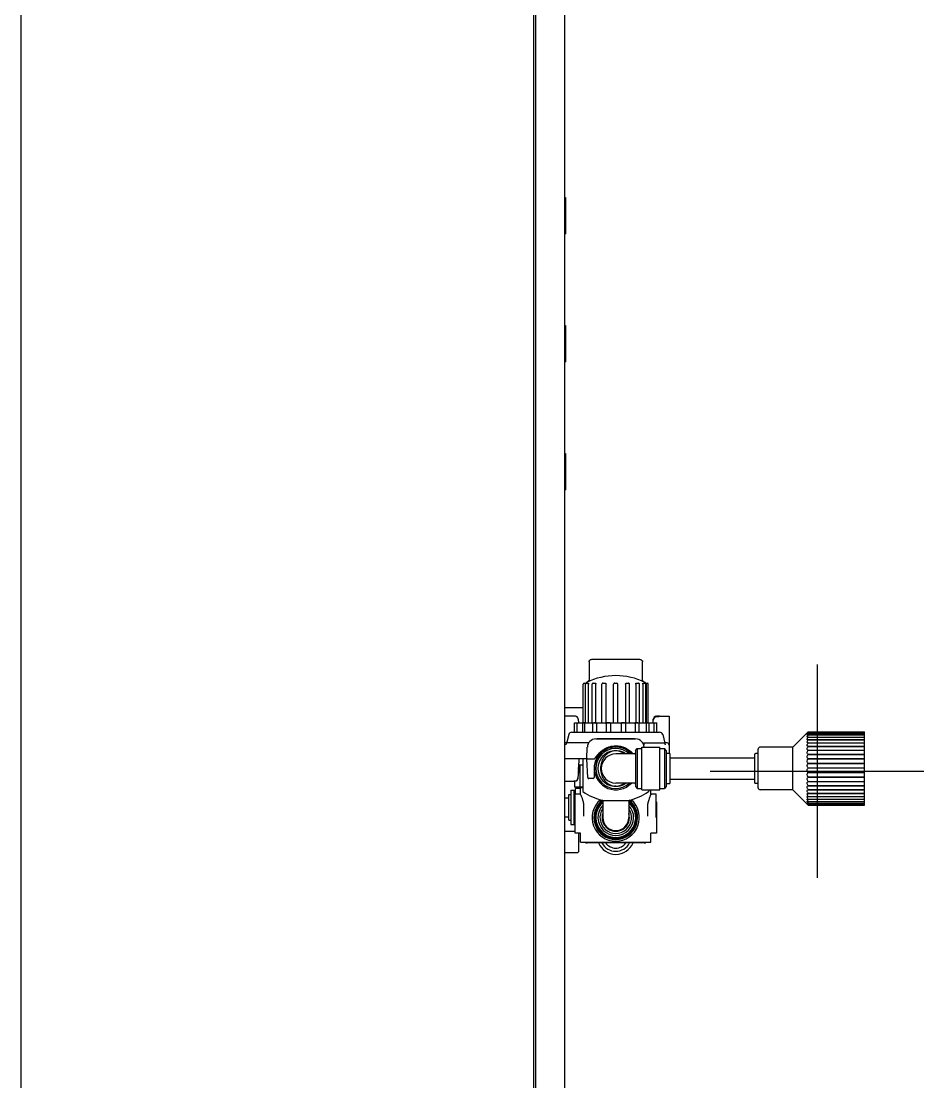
# Model space of a CAD drawing. Header units: millimetres. Extents: x 2355 to 9028, y 2010 to 7655.
# Drawn here: x 4916.7 to 5339.5, y 4721.8 to 5218.7 of the extents above; entities that cross this region are included whole.
import ezdxf

# ---------------------------------------------------------------- set-up
doc = ezdxf.new("R2010")
doc.units = ezdxf.units.MM
doc.header["$LTSCALE"] = 739.2
doc.layers.get('0').update_dxf_attribs({"linetype": 'CONTINUOUS'})
for name, color, linetype in [('_2211', 7, 'CONTINUOUS'), ('_7182', 7, 'CONTINUOUS'), ('_9295', 7, 'CONTINUOUS'), ('ASSI', 7, 'CONTINUOUS'), ('GEOM', 7, 'CONTINUOUS')]:
    doc.layers.add(name, color=color, linetype=linetype)

msp = doc.modelspace()

# ---------------------------------------------------------------- linework, layer by layer
at = {"linetype": 'Continuous'}
msp.add_line((4916.75, 4025.22), (4916.75, 5675.62), dxfattribs=at)
at = {"color": 4}
for p, q in [((5289.53, 4917.41), (5289.53, 4817.41)), ((5239.53, 4867.41), (5339.53, 4867.41))]:
    msp.add_line(p, q, dxfattribs=at)
at = {"color": 7, "linetype": 'Continuous'}
for p, q in [((5261.95, 4875.62), (5260.65, 4875.62)), ((5177.98, 4872.88), (5177.62, 4866.19)), ((5178.35, 4869.55), (5178.35, 4869.62)), ((5177.79, 4869.12), (5178.35, 4869.12)), ((5178.35, 4868.12), (5177.79, 4868.12)), ((5177.83, 4866.32), (5177.79, 4866.32)), ((5178.35, 4867.69), (5178.35, 4867.71)), ((5261.95, 4861.62), (5260.65, 4861.62)), ((5174.25, 4858.42), (5175.75, 4858.42)), ((5174.25, 4858.42), (5174.25, 4842.42)), ((5175.75, 4842.42), (5175.75, 4858.42)), ((5175.75, 4857.92), (5176.25, 4857.92)), ((5176.25, 4858.92), (5176.25, 4856.62)), ((5174.25, 4842.42), (5175.75, 4842.42)), ((5175.75, 4842.92), (5176.2, 4842.92)), ((5177.75, 4838.25), (5177.75, 4829.57))]:
    msp.add_line(p, q, dxfattribs=at)
for centre, radius, start, end in [((5173.74, 4868.43), 4.75, 28.9684, 29.8292), ((5173.75, 4868.43), 4.75, 28.0074, 28.9684), ((5173.75, 4868.43), 4.75, 26.6813, 28.0074), ((5178.22, 4872.87), 0.25, 118.9983, 177), ((5173.75, 4868.44), 4.74, 25.5402, 26.6812), ((5173.76, 4868.44), 4.74, 24.5722, 25.5402), ((5173.76, 4868.44), 4.73, 23.3175, 24.5722), ((5173.76, 4868.44), 4.73, 22.5474, 23.3174), ((5173.77, 4868.44), 4.72, 21.0025, 22.5476), ((5173.78, 4868.45), 4.72, 20.5181, 21.0023), ((5173.79, 4868.45), 4.7, 18.4656, 20.5187), ((5173.81, 4868.46), 4.68, 17.3773, 18.465), ((5173.82, 4868.46), 4.67, 16.3949, 17.3772), ((5173.85, 4868.47), 4.64, 14.3176, 16.3964), ((5176.38, 4869.37), 1.98, 4.6009, 5.2558), ((5173.73, 4868.82), 4.8, 324.5758, 328.6273), ((5174.04, 4868.62), 3.79, 2.8369, 7.5991), ((5174.04, 4868.62), 3.79, 352.4059, 2.5294), ((5173.74, 4868.8), 4.75, 328.4659, 331.0313), ((5174.06, 4868.62), 3.77, 2.5452, 2.8338), ((5173.75, 4868.8), 4.75, 331.0316, 331.9926), ((5173.75, 4868.8), 4.75, 331.9926, 333.3187), ((5173.75, 4868.8), 4.74, 333.3188, 334.4598), ((5173.76, 4868.8), 4.74, 334.4598, 335.4278), ((5173.76, 4868.79), 4.73, 335.4278, 336.6825), ((5173.76, 4868.79), 4.73, 336.6826, 337.4526), ((5173.77, 4868.79), 4.72, 337.4524, 338.9975), ((5173.78, 4868.79), 4.72, 338.9977, 339.4819), ((5173.79, 4868.78), 4.7, 339.4813, 341.5344), ((5173.81, 4868.78), 4.68, 341.535, 342.6227), ((5173.82, 4868.77), 4.67, 342.6228, 343.6051), ((5173.85, 4868.76), 4.64, 343.6036, 345.6824), ((5176.39, 4869.37), 1.97, 3.2166, 4.6016), ((5176.38, 4869.37), 1.98, 354.8627, 355.7144), ((5176.36, 4869.37), 2.01, 352.7256, 354.8598), ((5176.36, 4867.86), 2.01, 5.1401, 7.2744), ((5176.38, 4867.87), 1.98, 4.2856, 5.1372), ((5176.39, 4867.87), 1.97, 355.3984, 356.7833), ((5176.36, 4867.87), 2.01, 352.7259, 354.7415), ((5176.4, 4869.37), 1.96, 2.3765, 3.2159), ((5176.41, 4869.37), 1.95, 1.1544, 2.3767), ((5176.41, 4869.37), 1.95, 359.0741, 1.1541), ((5176.41, 4869.37), 1.95, 358.0037, 359.0738), ((5176.4, 4869.37), 1.96, 356.9771, 358.0037), ((5176.39, 4869.37), 1.97, 355.714, 356.9767), ((5176.39, 4867.87), 1.97, 3.0233, 4.286), ((5176.4, 4867.87), 1.96, 1.9964, 3.0228), ((5176.41, 4867.87), 1.95, 0.9261, 1.9964), ((5176.41, 4867.87), 1.95, 358.8459, 0.9258), ((5176.41, 4867.87), 1.96, 357.6233, 358.8455), ((5176.4, 4867.87), 1.96, 356.7841, 357.6235), ((5176.75, 4858.92), 0.5, 90, 180), ((5177.5, 4829.57), 0.25, 270, 360)]:
    msp.add_arc(centre, radius, start, end, dxfattribs=at)
at = {"layer": '_2211', "color": 7, "linetype": 'Continuous'}
for centre, start, end in [((5184.33, 4907.03), 120.5697, 140.4597), ((5206.16, 4907.03), 39.5403, 59.4303)]:
    msp.add_arc(centre, 3.18, start, end, dxfattribs=at)
at = {"layer": '_7182', "color": 7, "linetype": 'Continuous'}
for p, q in [((5178.48, 4870.38), (5178.48, 4859.84)), ((5175.88, 4862.76), (5175.88, 4859.84)), ((5179.75, 4859.84), (5175.88, 4859.84))]:
    msp.add_line(p, q, dxfattribs=at)
at = {"layer": '_9295', "color": 7, "linetype": 'Continuous'}
for p, q in [((5176.25, 4852.98), (5176.2, 4852.98)), ((5176.2, 4838.25), (5176.2, 4852.98)), ((5214.3, 4852.98), (5214.25, 4852.98)), ((5214.3, 4852.98), (5214.3, 4838.25)), ((5178.75, 4838.25), (5176.2, 4838.25)), ((5214.3, 4838.25), (5211.75, 4838.25)), ((5208.61, 4833.77), (5181.89, 4833.77))]:
    msp.add_line(p, q, dxfattribs=at)
for centre, start, end in [((5181.89, 4835.29), 230.9115, 270), ((5208.61, 4835.29), 270, 309.0885)]:
    msp.add_arc(centre, 1.52, start, end, dxfattribs=at)
at = {"layer": 'ASSI', "color": 7, "linetype": 'Continuous'}
for p, q in [((5180, 4897.02), (5171.25, 4897.02)), ((5175.95, 4890.02), (5214.55, 4890.02)), ((5175.95, 4885.62), (5175.95, 4890.02)), ((5177.21, 4885.62), (5177.21, 4890.02)), ((5179.72, 4889.52), (5179.72, 4885.62)), ((5180.78, 4885.62), (5180.78, 4890.02)), ((5184.38, 4889.52), (5184.38, 4885.62)), ((5186.14, 4889.94), (5186.14, 4890.02)), ((5186.15, 4889.52), (5186.15, 4885.62)), ((5190.7, 4889.52), (5190.7, 4885.62)), ((5192.79, 4889.52), (5192.79, 4885.62)), ((5197.71, 4889.52), (5197.71, 4885.62)), ((5199.8, 4889.52), (5199.8, 4885.62)), ((5204.35, 4889.52), (5204.35, 4885.62)), ((5204.36, 4889.94), (5204.36, 4890.02)), ((5206.12, 4889.52), (5206.12, 4885.62)), ((5209.72, 4885.62), (5209.72, 4890.02)), ((5210.78, 4889.52), (5210.78, 4885.62)), ((5213.29, 4885.62), (5213.29, 4890.02)), ((5214.55, 4885.62), (5214.55, 4890.02)), ((5173.26, 4884.49), (5172.16, 4880.28)), ((5217.24, 4884.49), (5218.27, 4880.53)), ((5203.95, 4875.42), (5195.25, 4875.42)), ((5205.25, 4877.92), (5207.45, 4877.92)), ((5207.45, 4878.57), (5215.85, 4878.57)), ((5207.45, 4858.67), (5207.45, 4878.57)), ((5215.85, 4858.67), (5215.85, 4878.57)), ((5215.85, 4877.92), (5218.05, 4877.92)), ((5220.55, 4873.62), (5260.45, 4873.62)), ((5177.78, 4859.84), (5178, 4859.62)), ((5179.75, 4859.62), (5178, 4859.62)), ((5178.75, 4856.62), (5178.75, 4859.62)), ((5203.95, 4861.82), (5195.25, 4861.82)), ((5220.55, 4863.62), (5260.45, 4863.62)), ((5173.25, 4856.42), (5174.25, 4856.42)), ((5173.25, 4844.42), (5173.25, 4856.42)), ((5178.76, 4856.62), (5176.25, 4856.62)), ((5176.25, 4845.62), (5176.25, 4856.62)), ((5176.75, 4859.42), (5178.75, 4859.42)), ((5178.76, 4856.6), (5178.75, 4856.62)), ((5205.25, 4859.32), (5207.45, 4859.32)), ((5207.45, 4858.67), (5215.85, 4858.67)), ((5211.75, 4856.61), (5211.75, 4858.67)), ((5214.25, 4856.62), (5211.75, 4856.62)), ((5214.25, 4845.62), (5214.25, 4856.62)), ((5215.85, 4859.32), (5218.05, 4859.32)), ((5180.25, 4846.29), (5180.25, 4852.04)), ((5210.25, 4846.29), (5210.25, 4852.04)), ((5173.25, 4844.42), (5174.25, 4844.42)), ((5171.25, 4839.22), (5176.2, 4839.22)), ((5178.75, 4834.12), (5178.75, 4838.25)), ((5211.75, 4834.12), (5211.75, 4838.25)), ((5171.25, 4829.32), (5177.5, 4829.32))]:
    msp.add_line(p, q, dxfattribs=at)
at = {"layer": 'ASSI', "linetype": 'Continuous'}
msp.add_line((5178.08, 4870.38), (5179.75, 4870.38), dxfattribs=at)
at = {"layer": 'ASSI', "color": 7, "linetype": 'Continuous'}
for centre, radius, start, end in [((5187.21, 4889.95), 1.07, 180.1872, 181.5909), ((5173.73, 4868.82), 4.8, 324.1278, 328.6273), ((5195.25, 4845.62), 11.05, 130.5883, 49.4117)]:
    msp.add_arc(centre, radius, start, end, dxfattribs=at)
for points, knots in [([(5179.72, 4889.52), (5179.72, 4889.65), (5179.88, 4889.93), (5180.16, 4890.02), (5180.3, 4890.02)], [0, 0, 0, 0, 0.496582, 1, 1, 1, 1]), ([(5184.38, 4889.52), (5184.38, 4889.59), (5184.45, 4889.85), (5184.73, 4890.02), (5184.92, 4890.02)], [0, 0, 0, 0, 0.26887, 1, 1, 1, 1]), ([(5186.14, 4889.92), (5186.14, 4889.89), (5186.14, 4889.76), (5186.15, 4889.62), (5186.15, 4889.52)], [0, 0, 0, 0, 0.18902, 1, 1, 1, 1]), ([(5190.7, 4889.52), (5190.7, 4889.59), (5190.74, 4889.81), (5190.95, 4890.02), (5191.11, 4890.02)], [0, 0, 0, 0, 0.30425, 1, 1, 1, 1]), ([(5192.56, 4890.02), (5192.63, 4890.02), (5192.75, 4889.81), (5192.79, 4889.64), (5192.79, 4889.52)], [0, 0, 0, 0, 0.341716, 1, 1, 1, 1]), ([(5197.71, 4889.52), (5197.71, 4889.64), (5197.75, 4889.81), (5197.87, 4890.02), (5197.93, 4890.02)], [0, 0, 0, 0, 0.658284, 1, 1, 1, 1]), ([(5199.39, 4890.02), (5199.43, 4890.02), (5199.66, 4889.95), (5199.8, 4889.7), (5199.8, 4889.52)], [0, 0, 0, 0, 0.207365, 1, 1, 1, 1]), ([(5204.35, 4889.52), (5204.35, 4889.56), (5204.35, 4889.7), (5204.36, 4889.84), (5204.36, 4889.94)], [0, 0, 0, 0, 0.310305, 1, 1, 1, 1]), ([(5205.58, 4890.02), (5205.77, 4890.02), (5206.05, 4889.85), (5206.12, 4889.59), (5206.12, 4889.52)], [0, 0, 0, 0, 0.73113, 1, 1, 1, 1]), ([(5210.2, 4890.02), (5210.34, 4890.02), (5210.62, 4889.93), (5210.78, 4889.65), (5210.78, 4889.52)], [0, 0, 0, 0, 0.503418, 1, 1, 1, 1]), ([(5180.25, 4852.04), (5180.14, 4852.63), (5179.75, 4854.19), (5179.17, 4855.68), (5178.76, 4856.6)], [0, 0, 0, 0, 0.375372, 1, 1, 1, 1]), ([(5211.75, 4856.62), (5211.73, 4856.6), (5211.7, 4856.47), (5211.57, 4856.24), (5211.42, 4855.84), (5211.09, 4855.06), (5210.65, 4853.78), (5210.37, 4852.67), (5210.25, 4852.04)], [0, 0, 0, 0, 0.01883, 0.074408, 0.164268, 0.284948, 0.603343, 1, 1, 1, 1])]:
    msp.add_open_spline(points, degree=3, knots=knots, dxfattribs=at)
at = {"layer": 'GEOM', "linetype": 'Continuous'}
for p, q in [((4916.75, 4025.12), (4916.75, 5675.62)), ((5156.75, 5675.62), (5156.75, 4025.12)), ((5157.75, 4020.62), (5157.75, 5672.43)), ((5171.25, 5672.24), (5171.25, 4561.62))]:
    msp.add_line(p, q, dxfattribs=at)
at = {"layer": 'GEOM', "color": 7, "linetype": 'Continuous'}
for p, q in [((5171.25, 5136.12), (5171.75, 5136.12)), ((5171.75, 5136.12), (5171.75, 5119.12)), ((5171.25, 5119.12), (5171.75, 5119.12)), ((5171.25, 5076.12), (5171.75, 5076.12)), ((5171.75, 5076.12), (5171.75, 5059.12)), ((5171.25, 5059.12), (5171.75, 5059.12)), ((5171.25, 5016.12), (5171.75, 5016.12)), ((5171.75, 5016.12), (5171.75, 4999.12)), ((5171.25, 4999.12), (5171.75, 4999.12)), ((5206.55, 4919.62), (5183.95, 4919.62)), ((5182.72, 4918.74), (5182.72, 4909.39)), ((5182.73, 4918.62), (5182.72, 4918.74)), ((5207.78, 4918.74), (5207.77, 4918.62)), ((5207.78, 4909.39), (5207.78, 4918.74)), ((5180, 4890.02), (5180, 4908.12)), ((5180.5, 4908.62), (5181.22, 4908.62)), ((5181.03, 4890.02), (5181.03, 4908)), ((5181.08, 4890.02), (5181.08, 4908.12)), ((5181.58, 4908.62), (5182.46, 4908.62)), ((5182.5, 4908), (5182.5, 4908.12)), ((5182.5, 4890.02), (5182.5, 4908)), ((5184.17, 4890.02), (5184.17, 4908.12)), ((5184.67, 4908.62), (5185.65, 4908.62)), ((5185.9, 4908), (5185.91, 4908.12)), ((5185.9, 4890.02), (5185.9, 4908)), ((5188.8, 4890.02), (5188.8, 4908.12)), ((5189.3, 4908.62), (5190.3, 4908.62)), ((5190.36, 4908.61), (5190.3, 4908.62)), ((5190.73, 4908), (5190.74, 4908.12)), ((5190.73, 4890.02), (5190.73, 4908)), ((5194.25, 4890.02), (5194.25, 4908.12)), ((5194.75, 4908.62), (5195.75, 4908.62)), ((5196.25, 4890.02), (5196.25, 4908.12)), ((5199.76, 4908.12), (5199.77, 4908)), ((5199.77, 4908), (5199.77, 4890.02)), ((5200.14, 4908.61), (5200.2, 4908.62)), ((5200.2, 4908.62), (5201.2, 4908.62)), ((5201.7, 4890.02), (5201.7, 4908.12)), ((5204.59, 4908.12), (5204.59, 4908)), ((5204.59, 4908), (5204.59, 4890.02)), ((5204.85, 4908.62), (5205.83, 4908.62)), ((5206.33, 4890.02), (5206.33, 4908.12)), ((5207.99, 4908.12), (5208, 4908)), ((5208, 4908), (5208, 4890.02)), ((5208.04, 4908.62), (5208.91, 4908.62)), ((5209.28, 4908.62), (5210, 4908.62)), ((5209.41, 4890.02), (5209.41, 4908.12)), ((5209.46, 4908.12), (5209.46, 4908.04)), ((5209.46, 4908.04), (5209.46, 4908)), ((5209.46, 4908), (5209.46, 4890.02)), ((5210.5, 4890.02), (5210.5, 4908.12)), ((5175.14, 4893.12), (5171.25, 4893.12)), ((5175.77, 4893.11), (5175.17, 4893.12)), ((5176.17, 4893.11), (5175.77, 4893.11)), ((5177.67, 4891.69), (5177.64, 4891.93)), ((5177.67, 4891.69), (5177.76, 4890.02)), ((5180.78, 4890.02), (5180.3, 4890.02)), ((5186.14, 4890.02), (5184.92, 4890.02)), ((5192.56, 4890.02), (5191.11, 4890.02)), ((5199.39, 4890.02), (5197.93, 4890.02)), ((5205.58, 4890.02), (5204.36, 4890.02)), ((5210.2, 4890.02), (5209.72, 4890.02)), ((5212.74, 4890.02), (5212.83, 4891.66)), ((5214.32, 4892.78), (5214.11, 4892.76)), ((5214.73, 4892.78), (5214.32, 4892.78)), ((5214.33, 4893.08), (5214.73, 4893.08)), ((5214.93, 4892.79), (5214.73, 4892.78)), ((5215.57, 4893.12), (5220.25, 4893.12)), ((5220.25, 4893.12), (5220.25, 4875.62)), ((5174.71, 4885.62), (5215.79, 4885.62)), ((5278.2, 4878.62), (5284.96, 4885.37)), ((5285.45, 4885.85), (5311.75, 4885.85)), ((5285.45, 4885.85), (5311.75, 4885.85)), ((5285.45, 4885.85), (5285.45, 4885.85)), ((5285.45, 4885.62), (5311.75, 4885.62)), ((5285.45, 4885.6), (5285.45, 4885.62)), ((5285.45, 4885.6), (5311.75, 4885.6)), ((5285.45, 4885.13), (5311.75, 4885.13)), ((5285.45, 4885.09), (5285.45, 4885.13)), ((5285.45, 4885.09), (5311.75, 4885.09)), ((5311.75, 4851.38), (5311.75, 4885.85)), ((5172.25, 4880.62), (5171.25, 4880.62)), ((5182.33, 4880.62), (5172.27, 4880.62)), ((5185.93, 4882.45), (5204.57, 4882.45)), ((5186.5, 4882.65), (5204, 4882.65)), ((5186.5, 4882.45), (5186.5, 4882.65)), ((5204, 4882.45), (5204, 4882.65)), ((5208.48, 4880.62), (5218.23, 4880.62)), ((5218.25, 4880.6), (5218.25, 4880.62)), ((5218.27, 4880.53), (5218.27, 4880.54)), ((5218.6, 4880.62), (5218.47, 4880.64)), ((5219.25, 4880.62), (5218.6, 4880.62)), ((5285.45, 4880.68), (5285.28, 4880.66)), ((5285.45, 4884.37), (5311.75, 4884.37)), ((5285.45, 4884.32), (5285.45, 4884.37)), ((5285.45, 4884.32), (5311.75, 4884.32)), ((5285.45, 4883.36), (5311.75, 4883.36)), ((5285.45, 4883.3), (5285.45, 4883.36)), ((5285.45, 4883.3), (5311.75, 4883.3)), ((5285.45, 4882.13), (5311.75, 4882.13)), ((5285.45, 4882.05), (5285.45, 4882.13)), ((5285.45, 4882.05), (5311.75, 4882.05)), ((5285.45, 4880.68), (5311.75, 4880.68)), ((5285.45, 4880.59), (5285.45, 4880.68)), ((5285.45, 4880.59), (5311.75, 4880.59)), ((5181.74, 4873.12), (5181.93, 4878.59)), ((5204.45, 4877.12), (5205.25, 4877.92)), ((5204.45, 4877.12), (5204.45, 4860.12)), ((5205.25, 4877.92), (5205.25, 4859.32)), ((5208.57, 4878.59), (5208.57, 4878.57)), ((5218.85, 4877.12), (5218.05, 4877.92)), ((5218.05, 4877.92), (5218.05, 4859.32)), ((5218.85, 4877.12), (5218.85, 4860.12)), ((5220.55, 4875.62), (5218.85, 4875.62)), ((5220.55, 4875.62), (5220.55, 4861.62)), ((5260.45, 4861.82), (5260.45, 4875.42)), ((5261.95, 4859.62), (5261.95, 4877.62)), ((5278.2, 4878.62), (5262.95, 4878.62)), ((5278.2, 4858.62), (5278.2, 4878.62)), ((5285.45, 4879.03), (5285.4, 4879.03)), ((5285.45, 4879.03), (5311.75, 4879.03)), ((5285.45, 4878.94), (5285.45, 4879.03)), ((5285.45, 4878.94), (5311.75, 4878.94)), ((5285.45, 4877.23), (5311.75, 4877.23)), ((5285.45, 4877.13), (5285.45, 4877.23)), ((5285.45, 4877.13), (5311.75, 4877.13)), ((5285.45, 4875.29), (5311.75, 4875.29)), ((5285.45, 4875.18), (5285.45, 4875.29)), ((5285.45, 4875.18), (5311.75, 4875.18)), ((5181.74, 4873.12), (5171.33, 4873.12)), ((5179.75, 4873.12), (5179.75, 4858.07)), ((5182.2, 4864.34), (5181.74, 4873.12)), ((5182, 4873.12), (5185.26, 4873.12)), ((5185.15, 4870.12), (5185.15, 4867.12)), ((5185.36, 4870.12), (5185.18, 4870.12)), ((5285.45, 4873.24), (5311.75, 4873.24)), ((5285.45, 4873.13), (5285.45, 4873.24)), ((5285.45, 4873.13), (5311.75, 4873.13)), ((5285.45, 4871.12), (5311.75, 4871.12)), ((5285.45, 4871.01), (5285.45, 4871.12)), ((5285.45, 4871.01), (5311.75, 4871.01)), ((5177.62, 4866.19), (5177.5, 4863.72)), ((5185.15, 4868.87), (5185.1, 4868.87)), ((5185.1, 4868.87), (5185.1, 4864.37)), ((5185.28, 4869.37), (5185.15, 4869.37)), ((5185.15, 4867.87), (5185.28, 4867.87)), ((5185.36, 4867.12), (5185.15, 4867.12)), ((5285.45, 4868.96), (5311.75, 4868.96)), ((5285.45, 4868.85), (5285.45, 4868.96)), ((5285.45, 4868.85), (5311.75, 4868.85)), ((5285.45, 4866.8), (5311.75, 4866.8)), ((5285.45, 4866.68), (5285.45, 4866.8)), ((5285.45, 4866.68), (5311.75, 4866.68)), ((5285.45, 4864.66), (5311.75, 4864.66)), ((5285.45, 4864.55), (5285.45, 4864.66)), ((5171.25, 4862.62), (5174.79, 4862.62)), ((5174.96, 4862.65), (5174.96, 4862.64)), ((5174.98, 4862.65), (5175.01, 4862.66)), ((5175, 4862.66), (5175.03, 4862.67)), ((5175.77, 4862.76), (5176.49, 4862.76)), ((5176.02, 4862.76), (5176.23, 4862.78)), ((5184.6, 4863.87), (5182.7, 4863.87)), ((5195.25, 4860.32), (5194.59, 4860.35)), ((5204.45, 4860.12), (5205.25, 4859.32)), ((5218.85, 4860.12), (5218.05, 4859.32)), ((5218.85, 4861.62), (5220.55, 4861.62)), ((5285.45, 4864.55), (5311.75, 4864.55)), ((5285.45, 4862.59), (5311.75, 4862.59)), ((5285.45, 4862.48), (5285.45, 4862.59)), ((5285.45, 4862.48), (5311.75, 4862.48)), ((5285.45, 4860.61), (5311.75, 4860.61)), ((5285.45, 4860.51), (5285.45, 4860.61)), ((5285.45, 4860.51), (5311.75, 4860.51)), ((5171.25, 4854.92), (5173.25, 4854.92)), ((5210.75, 4858.67), (5210.75, 4858.07)), ((5278.2, 4858.62), (5262.95, 4858.62)), ((5278.2, 4858.62), (5284.92, 4851.9)), ((5285.31, 4856.99), (5285.45, 4856.98)), ((5285.44, 4858.66), (5285.45, 4858.66)), ((5285.45, 4858.76), (5311.75, 4858.76)), ((5285.45, 4858.66), (5285.45, 4858.76)), ((5285.45, 4858.66), (5311.75, 4858.66)), ((5285.45, 4857.06), (5311.75, 4857.06)), ((5285.45, 4856.98), (5285.45, 4857.06)), ((5285.45, 4856.98), (5311.75, 4856.98)), ((5285.45, 4855.55), (5311.75, 4855.55)), ((5285.45, 4855.47), (5285.45, 4855.55)), ((5285.45, 4855.47), (5311.75, 4855.47)), ((5186.25, 4849.95), (5186.25, 4850.24)), ((5186.75, 4851.1), (5187.04, 4851.27)), ((5189.15, 4853.66), (5201.35, 4853.66)), ((5189.15, 4853.66), (5189.15, 4845.62)), ((5201.35, 4853.66), (5201.35, 4845.62)), ((5203.46, 4851.27), (5203.75, 4851.1)), ((5204.25, 4850.24), (5204.25, 4849.95)), ((5285.45, 4851.38), (5285.43, 4851.4)), ((5285.45, 4854.24), (5311.75, 4854.24)), ((5285.45, 4854.18), (5285.45, 4854.24)), ((5285.45, 4854.18), (5311.75, 4854.18)), ((5285.45, 4853.16), (5311.75, 4853.16)), ((5285.45, 4853.11), (5285.45, 4853.16)), ((5285.45, 4853.11), (5311.75, 4853.11)), ((5285.45, 4852.32), (5311.75, 4852.32)), ((5285.45, 4852.28), (5285.45, 4852.32)), ((5285.45, 4852.28), (5311.75, 4852.28)), ((5285.45, 4851.74), (5311.75, 4851.74)), ((5285.45, 4851.72), (5285.45, 4851.74)), ((5285.45, 4851.72), (5311.75, 4851.72)), ((5285.45, 4851.43), (5311.75, 4851.43)), ((5285.45, 4851.42), (5285.45, 4851.43)), ((5285.45, 4851.42), (5311.75, 4851.42)), ((5285.45, 4851.38), (5311.75, 4851.38)), ((5171.25, 4845.92), (5173.25, 4845.92)), ((5185.36, 4847.12), (5185.15, 4847.12)), ((5185.15, 4847.12), (5185.15, 4844.12)), ((5185.28, 4846.37), (5185.15, 4846.37)), ((5185.28, 4844.87), (5185.15, 4844.87)), ((5205.35, 4847.12), (5205.14, 4847.12)), ((5205.35, 4846.37), (5205.22, 4846.37)), ((5205.35, 4844.87), (5205.22, 4844.87)), ((5205.35, 4844.12), (5205.35, 4847.12)), ((5185.36, 4844.12), (5185.15, 4844.12)), ((5186.25, 4841), (5186.25, 4841.28)), ((5187.04, 4839.97), (5186.75, 4840.13)), ((5203.75, 4840.13), (5203.46, 4839.97)), ((5204.25, 4841.28), (5204.25, 4841)), ((5205.35, 4844.12), (5205.14, 4844.12)), ((5171.25, 4839.22), (5176.2, 4839.22)), ((5194.75, 4835.51), (5194.44, 4835.69)), ((5196.06, 4835.69), (5195.75, 4835.51)), ((5178.75, 4834.12), (5211.75, 4834.12)), ((5194.25, 4834.12), (5194.25, 4833.92)), ((5196.25, 4833.92), (5194.25, 4833.92)), ((5196.25, 4834.12), (5196.25, 4833.92)), ((5171.25, 4829.32), (5177.5, 4829.32))]:
    msp.add_line(p, q, dxfattribs=at)
for points in [[(5181.03, 4908), (5181.04, 4908.04), (5181.04, 4908.08), (5181.04, 4908.12)], [(5177.64, 4891.93), (5177.49, 4892.33), (5177.21, 4892.69), (5176.84, 4892.95), (5176.41, 4893.09), (5176.17, 4893.11)], [(5214.11, 4892.76), (5213.69, 4892.63), (5213.32, 4892.38), (5213.03, 4892.02), (5212.85, 4891.57), (5212.81, 4891.25)], [(5214.33, 4893.08), (5214.09, 4893.06), (5213.66, 4892.93), (5213.29, 4892.66), (5213.01, 4892.3), (5212.86, 4891.88), (5212.83, 4891.66)], [(5215.56, 4893.12), (5215.48, 4893.11), (5215.25, 4893.1), (5214.99, 4893.09), (5214.73, 4893.08)], [(5215.31, 4892.89), (5215.22, 4892.86), (5215.09, 4892.82), (5214.93, 4892.79)], [(5215.36, 4892.92), (5215.36, 4892.91), (5215.31, 4892.89)], [(5218.47, 4880.64), (5218.33, 4880.7), (5218.24, 4880.78), (5218.19, 4880.85)], [(5174.96, 4862.65), (5174.96, 4862.65), (5174.98, 4862.65)], [(5174.96, 4862.65), (5174.96, 4862.65), (5174.97, 4862.65), (5174.98, 4862.65)], [(5175.02, 4862.66), (5175.07, 4862.67), (5175.1, 4862.68), (5175.15, 4862.69), (5175.2, 4862.7), (5175.25, 4862.72), (5175.32, 4862.73), (5175.39, 4862.74), (5175.46, 4862.74)], [(5175.05, 4862.67), (5175.08, 4862.68), (5175.13, 4862.69), (5175.17, 4862.7), (5175.22, 4862.71), (5175.28, 4862.72), (5175.35, 4862.73), (5175.42, 4862.74), (5175.49, 4862.75), (5175.57, 4862.75), (5175.66, 4862.76), (5175.74, 4862.76)], [(5175.46, 4862.74), (5175.54, 4862.75), (5175.63, 4862.76), (5175.72, 4862.76), (5175.77, 4862.76)], [(5176.23, 4862.78), (5176.66, 4862.91), (5177.03, 4863.16), (5177.32, 4863.52), (5177.48, 4863.96), (5177.52, 4864.23)], [(5176.49, 4862.76), (5176.6, 4862.77), (5176.91, 4862.85), (5177.18, 4863.04), (5177.38, 4863.31), (5177.48, 4863.62), (5177.5, 4863.72)]]:
    msp.add_lwpolyline(points, dxfattribs=at)
for centre, radius, start, end in [((5195.25, 4881.36), 30.76, 63.561, 116.439), ((5180.5, 4908.12), 0.5, 90, 180), ((5182.2, 4907.98), 1.17, 161.6892, 173.4867), ((5181.58, 4908.12), 0.5, 89.9999, 180), ((5182, 4908), 1, 116.439, 142.2284), ((5184.67, 4908.12), 0.5, 89.9999, 180), ((5189.3, 4908.12), 0.5, 89.9999, 180), ((5194.75, 4908.12), 0.5, 89.9996, 180), ((5195.75, 4908.12), 0.5, 0, 89.9999), ((5201.2, 4908.12), 0.5, 0, 90.0001), ((5205.83, 4908.12), 0.5, 0, 90.0001), ((5208.91, 4908.12), 0.5, 0, 90.0001), ((5208.5, 4908), 1, 37.7716, 63.561), ((5208.3, 4907.98), 1.17, 6.5123, 18.2729), ((5210, 4908.12), 0.5, 0, 90), ((5176.17, 4891.61), 1.5, 12.4681, 90.0234), ((5215.71, 4892.62), 0.5, 90, 147.1066), ((5174.71, 4884.12), 1.5, 90, 165.4258), ((5215.79, 4884.12), 1.5, 14.5742, 90), ((5185.93, 4878.45), 4, 90, 178), ((5204.57, 4878.45), 4, 2, 90), ((5202.88, 4876.53), 15.91, 14.6044, 14.8219), ((5219.25, 4879.62), 1, 360, 90), ((5284.59, 4885.09), 1.93, 295.7126, 296.4484), ((5284.99, 4883.43), 1.38, 288.7606, 289.5269), ((5195.25, 4868.87), 10.15, 40.3505, 180), ((5195.25, 4868.62), 10, 43.0145, 316.9855), ((5195.25, 4868.62), 9.35, 46.7358, 313.2642), ((5195.25, 4868.62), 8.35, 54.7077, 305.2924), ((5195.25, 4868.62), 6.8, 90, 270), ((5203.95, 4875.92), 0.5, 270, 360), ((5260.65, 4875.42), 0.2, 90, 180), ((5262.95, 4877.62), 1, 90, 180), ((5182.7, 4864.37), 0.5, 183, 270), ((5184.6, 4864.37), 0.5, 270, 360), ((5195.25, 4866.41), 6.1, 270.0139, 278.3135), ((5203.95, 4861.32), 0.5, 0, 90), ((5260.65, 4861.82), 0.2, 180, 270), ((5262.95, 4859.62), 1, 180, 270), ((5180.05, 4858.07), 0.3, 180, 234.8473), ((5195.25, 4879.66), 26.7, 234.8473, 256.7934), ((5195.25, 4879.66), 26.7, 283.2066, 305.1527), ((5210.45, 4858.07), 0.3, 305.1527, 360), ((5285.06, 4854.25), 1.28, 72.4785, 73.2089), ((5195.25, 4845.62), 10.25, 127.7372, 52.3378), ((5195.25, 4845.62), 10, 127.7732, 52.2268), ((5195.25, 4845.62), 9.7, 129.127, 50.971), ((5195.25, 4845.62), 9.35, 130.8222, 49.1778), ((5187.25, 4850.24), 1, 120, 180), ((5195.25, 4845.62), 8.35, 137.1111, 42.8875), ((5195.25, 4845.62), 7.4, 145.6036, 34.3964), ((5203.25, 4850.24), 1, 0, 60), ((5287.45, 4854.36), 3.53, 225.0097, 225.3367), ((5284.72, 4852.59), 1.75, 65.2861, 66.07), ((5195.25, 4845.62), 6.4, 162.576, 16.7193), ((5195.25, 4845.62), 6.1, 180, 360), ((5187.25, 4841), 1, 180, 240), ((5203.25, 4841), 1, 300, 360), ((5195.25, 4836.38), 1, 240, 300), ((5195.25, 4837.12), 8.75, 202.5859, 337.4141), ((5195.25, 4837.12), 7.28, 207.4311, 332.5689), ((5195.25, 4837.12), 5.8, 215.3469, 324.6531)]:
    msp.add_arc(centre, radius, start, end, dxfattribs=at)
for points in [[(5183.28, 4919.46), (5183.07, 4919.37), (5182.88, 4919.21), (5182.76, 4919.01)], [(5183.95, 4919.62), (5183.72, 4919.62), (5183.49, 4919.56), (5183.28, 4919.46)], [(5207.22, 4919.46), (5207.01, 4919.56), (5206.78, 4919.62), (5206.55, 4919.62)], [(5207.73, 4919.01), (5207.62, 4919.21), (5207.43, 4919.37), (5207.22, 4919.46)], [(5182.72, 4918.74), (5182.72, 4918.83), (5182.74, 4918.92), (5182.76, 4919.01)], [(5207.73, 4919.01), (5207.76, 4918.92), (5207.78, 4918.83), (5207.78, 4918.74)], [(5181.17, 4908.53), (5181.14, 4908.47), (5181.11, 4908.41), (5181.09, 4908.35)], [(5185.65, 4908.62), (5185.71, 4908.62), (5185.79, 4908.59), (5185.83, 4908.53)], [(5190.37, 4908.61), (5190.44, 4908.6), (5190.51, 4908.57), (5190.56, 4908.53)], [(5190.56, 4908.53), (5190.68, 4908.44), (5190.74, 4908.27), (5190.74, 4908.12)], [(5199.76, 4908.12), (5199.76, 4908.27), (5199.82, 4908.44), (5199.93, 4908.53)], [(5199.93, 4908.53), (5199.99, 4908.57), (5200.06, 4908.6), (5200.13, 4908.61)], [(5204.67, 4908.53), (5204.71, 4908.59), (5204.79, 4908.62), (5204.85, 4908.62)], [(5209.41, 4908.35), (5209.39, 4908.41), (5209.36, 4908.47), (5209.33, 4908.53)], [(5208.34, 4880.31), (5208.33, 4880.42), (5208.36, 4880.62), (5208.48, 4880.62)], [(5208.34, 4880.31), (5208.35, 4880.04), (5208.36, 4879.77), (5208.43, 4879.51)], [(5218.25, 4880.62), (5218.23, 4880.68), (5218.22, 4880.74), (5218.2, 4880.81)], [(5285.43, 4882.12), (5285.35, 4882.09), (5285.26, 4882.07), (5285.17, 4882.07)], [(5285.2, 4855.52), (5285.28, 4855.52), (5285.36, 4855.5), (5285.43, 4855.48)]]:
    msp.add_open_spline(points, degree=3, dxfattribs=at)
for points, knots in [([(5181.22, 4908.62), (5181.22, 4908.62), (5181.18, 4908.57), (5181.18, 4908.55), (5181.17, 4908.53)], [0, 0, 0, 0, 0.252157, 1, 1, 1, 1]), ([(5182.46, 4908.62), (5182.48, 4908.62), (5182.52, 4908.6), (5182.53, 4908.55), (5182.53, 4908.53)], [0, 0, 0, 0, 0.457028, 1, 1, 1, 1]), ([(5182.53, 4908.53), (5182.54, 4908.51), (5182.54, 4908.37), (5182.52, 4908.23), (5182.5, 4908.12)], [0, 0, 0, 0, 0.18271, 1, 1, 1, 1]), ([(5185.83, 4908.53), (5185.85, 4908.51), (5185.92, 4908.38), (5185.92, 4908.23), (5185.91, 4908.12)], [0, 0, 0, 0, 0.203281, 1, 1, 1, 1]), ([(5204.59, 4908.12), (5204.59, 4908.16), (5204.58, 4908.3), (5204.61, 4908.45), (5204.67, 4908.53)], [0, 0, 0, 0, 0.294833, 1, 1, 1, 1]), ([(5207.99, 4908.12), (5207.99, 4908.16), (5207.98, 4908.3), (5207.95, 4908.44), (5207.97, 4908.53)], [0, 0, 0, 0, 0.303355, 1, 1, 1, 1]), ([(5207.97, 4908.53), (5207.97, 4908.55), (5207.98, 4908.6), (5208.02, 4908.62), (5208.04, 4908.62)], [0, 0, 0, 0, 0.542961, 1, 1, 1, 1]), ([(5209.33, 4908.53), (5209.32, 4908.55), (5209.32, 4908.57), (5209.27, 4908.62), (5209.28, 4908.62)], [0, 0, 0, 0, 0.748135, 1, 1, 1, 1]), ([(5284.96, 4884.84), (5284.88, 4884.84), (5285.06, 4885.16), (5285.21, 4885.32), (5285.37, 4885.51), (5285.45, 4885.6)], [0, 0, 0, 0, 0.266233, 0.601541, 1, 1, 1, 1]), ([(5284.93, 4885.23), (5284.91, 4885.23), (5284.98, 4885.35), (5285.06, 4885.42), (5285.25, 4885.64), (5285.38, 4885.77), (5285.45, 4885.85)], [0, 0, 0, 0, 0.064273, 0.283499, 0.61064, 1, 1, 1, 1]), ([(5285.01, 4884.18), (5284.99, 4884.18), (5284.94, 4884.19), (5284.91, 4884.27), (5284.94, 4884.36), (5285.02, 4884.54), (5285.19, 4884.79), (5285.36, 4884.99), (5285.45, 4885.09)], [0, 0, 0, 0, 0.058018, 0.112334, 0.195074, 0.313198, 0.628163, 1, 1, 1, 1]), ([(5285.45, 4885.62), (5285.34, 4885.53), (5285.19, 4885.4), (5285.02, 4885.28), (5284.95, 4885.23), (5284.93, 4885.23)], [0, 0, 0, 0, 0.662772, 0.887543, 1, 1, 1, 1]), ([(5285.45, 4885.85), (5285.4, 4885.8), (5285.23, 4885.64), (5285.06, 4885.48), (5284.95, 4885.37)], [0, 0, 0, 0, 0.318022, 1, 1, 1, 1]), ([(5285.45, 4885.13), (5285.35, 4885.05), (5285.2, 4884.95), (5285.03, 4884.84), (5284.96, 4884.84)], [0, 0, 0, 0, 0.624841, 1, 1, 1, 1]), ([(5172.01, 4879.7), (5172.03, 4879.78), (5172.11, 4880.08), (5172.18, 4880.37), (5172.25, 4880.58)], [0, 0, 0, 0, 0.277169, 1, 1, 1, 1]), ([(5172.25, 4880.58), (5172.25, 4880.59), (5172.26, 4880.6), (5172.26, 4880.62), (5172.27, 4880.62)], [0, 0, 0, 0, 0.718426, 1, 1, 1, 1]), ([(5218.4, 4880.04), (5218.37, 4880.16), (5218.33, 4880.35), (5218.25, 4880.5), (5218.26, 4880.62), (5218.23, 4880.62)], [0, 0, 0, 0, 0.617064, 0.881404, 1, 1, 1, 1]), ([(5218.59, 4879.71), (5218.52, 4879.77), (5218.43, 4879.87), (5218.43, 4880), (5218.43, 4880.04)], [0, 0, 0, 0, 0.685051, 1, 1, 1, 1]), ([(5285.17, 4882.07), (5285.09, 4882.07), (5284.89, 4882.15), (5284.94, 4882.54), (5285.14, 4882.9), (5285.34, 4883.17), (5285.45, 4883.3)], [0, 0, 0, 0, 0.153813, 0.348721, 0.651422, 1, 1, 1, 1]), ([(5285.28, 4880.66), (5285.18, 4880.66), (5284.93, 4880.72), (5284.9, 4881.18), (5285.11, 4881.6), (5285.33, 4881.9), (5285.45, 4882.05)], [0, 0, 0, 0, 0.170993, 0.368196, 0.664628, 1, 1, 1, 1]), ([(5285.08, 4883.25), (5285.05, 4883.25), (5284.98, 4883.26), (5284.92, 4883.34), (5284.92, 4883.46), (5284.99, 4883.67), (5285.17, 4883.97), (5285.35, 4884.2), (5285.45, 4884.32)], [0, 0, 0, 0, 0.073018, 0.137014, 0.219272, 0.333988, 0.641125, 1, 1, 1, 1]), ([(5285.4, 4879.03), (5285.28, 4879.03), (5284.99, 4879.1), (5284.86, 4879.59), (5285.08, 4880.1), (5285.31, 4880.43), (5285.45, 4880.59)], [0, 0, 0, 0, 0.183573, 0.38569, 0.677139, 1, 1, 1, 1]), ([(5285.45, 4884.37), (5285.37, 4884.32), (5285.23, 4884.24), (5285.07, 4884.18), (5285.01, 4884.18)], [0, 0, 0, 0, 0.588628, 1, 1, 1, 1]), ([(5285.43, 4883.35), (5285.4, 4883.34), (5285.29, 4883.29), (5285.17, 4883.25), (5285.08, 4883.25)], [0, 0, 0, 0, 0.290699, 1, 1, 1, 1]), ([(5195.26, 4879.11), (5194.24, 4879.11), (5192.69, 4878.88), (5190.76, 4878.17), (5189.42, 4877.44), (5188.19, 4876.54), (5187.27, 4875.68), (5186.6, 4874.92), (5186.22, 4874.42), (5185.92, 4874.02), (5185.71, 4873.71), (5185.53, 4873.44), (5185.4, 4873.25), (5185.32, 4873.12), (5185.26, 4873.12)], [0, 0, 0, 0, 0.253086, 0.379173, 0.504515, 0.629127, 0.753157, 0.815057, 0.8769, 0.907804, 0.938671, 0.969358, 0.985241, 1, 1, 1, 1]), ([(5195.25, 4876.92), (5194.83, 4876.92), (5193.96, 4876.83), (5192.63, 4876.39), (5191.34, 4875.62), (5190.19, 4874.53), (5189.26, 4873.19), (5188.71, 4871.93), (5188.41, 4870.9), (5188.26, 4870.13), (5188.18, 4869.49), (5188.15, 4868.99), (5188.15, 4868.62), (5188.15, 4868.25), (5188.18, 4867.75), (5188.26, 4867.11), (5188.41, 4866.33), (5188.71, 4865.3), (5189.26, 4864.05), (5190.19, 4862.71), (5191.34, 4861.62), (5192.63, 4860.84), (5193.73, 4860.48), (5194.38, 4860.38), (5194.59, 4860.35)], [0, 0, 0, 0, 0.06457, 0.12914, 0.19371, 0.25828, 0.32285, 0.38742, 0.419705, 0.45199, 0.484275, 0.500417, 0.51656, 0.532702, 0.548845, 0.58113, 0.613415, 0.6457, 0.71027, 0.774839, 0.839409, 0.903979, 0.968549, 1, 1, 1, 1]), ([(5199.31, 4875.42), (5199.25, 4875.47), (5198.79, 4875.84), (5197.87, 4876.39), (5196.54, 4876.83), (5195.67, 4876.92), (5195.25, 4876.92)], [0, 0, 0, 0, 0.04689, 0.364594, 0.682297, 1, 1, 1, 1]), ([(5203.45, 4875.42), (5202.42, 4876.53), (5199.9, 4878.42), (5196.8, 4879.1), (5195.26, 4879.11)], [0, 0, 0, 0, 0.496354, 1, 1, 1, 1]), ([(5285.45, 4877.23), (5285.32, 4877.24), (5285.02, 4877.35), (5284.86, 4877.87), (5285.07, 4878.43), (5285.31, 4878.78), (5285.45, 4878.94)], [0, 0, 0, 0, 0.188312, 0.403087, 0.692548, 1, 1, 1, 1]), ([(5285.45, 4875.29), (5285.31, 4875.32), (5285.01, 4875.49), (5284.86, 4876.04), (5285.06, 4876.62), (5285.3, 4876.97), (5285.45, 4877.13)], [0, 0, 0, 0, 0.193649, 0.422773, 0.709687, 1, 1, 1, 1]), ([(5285.45, 4873.24), (5285.31, 4873.3), (5285.01, 4873.51), (5284.86, 4874.08), (5285.05, 4874.69), (5285.3, 4875.03), (5285.45, 4875.18)], [0, 0, 0, 0, 0.20226, 0.443573, 0.726263, 1, 1, 1, 1]), ([(5182, 4873.12), (5181.94, 4873.12), (5181.88, 4873.16), (5181.74, 4873.09), (5181.74, 4873.12)], [0, 0, 0, 0, 0.744354, 1, 1, 1, 1]), ([(5285.45, 4871.12), (5285.3, 4871.2), (5285.02, 4871.45), (5284.81, 4872.24), (5285.15, 4872.85), (5285.45, 4873.13)], [0, 0, 0, 0, 0.215446, 0.469963, 1, 1, 1, 1]), ([(5285.45, 4868.96), (5285.3, 4869.06), (5285.03, 4869.35), (5284.81, 4870.13), (5285.14, 4870.76), (5285.45, 4871.01)], [0, 0, 0, 0, 0.228366, 0.492429, 1, 1, 1, 1]), ([(5285.45, 4866.8), (5285.14, 4867.04), (5284.81, 4867.66), (5285.03, 4868.45), (5285.3, 4868.74), (5285.45, 4868.85)], [0, 0, 0, 0, 0.501689, 0.768032, 1, 1, 1, 1]), ([(5285.45, 4864.66), (5285.15, 4864.93), (5284.81, 4865.55), (5285.02, 4866.33), (5285.3, 4866.6), (5285.45, 4866.68)], [0, 0, 0, 0, 0.524252, 0.78134, 1, 1, 1, 1]), ([(5196.13, 4860.38), (5196.27, 4860.4), (5196.84, 4860.5), (5197.87, 4860.84), (5198.79, 4861.4), (5199.26, 4861.76), (5199.32, 4861.81)], [0, 0, 0, 0, 0.127419, 0.533368, 0.939318, 1, 1, 1, 1]), ([(5285.45, 4858.76), (5285.31, 4858.92), (5285.06, 4859.27), (5284.86, 4859.83), (5285.02, 4860.37), (5285.32, 4860.49), (5285.45, 4860.51)], [0, 0, 0, 0, 0.302956, 0.591982, 0.81072, 1, 1, 1, 1]), ([(5285.45, 4862.59), (5285.3, 4862.74), (5285.04, 4863.08), (5284.86, 4863.68), (5285.02, 4864.26), (5285.31, 4864.49), (5285.45, 4864.55)], [0, 0, 0, 0, 0.269543, 0.550947, 0.795107, 1, 1, 1, 1]), ([(5285.45, 4860.61), (5285.3, 4860.77), (5285.05, 4861.12), (5284.86, 4861.7), (5285.01, 4862.26), (5285.31, 4862.44), (5285.45, 4862.48)], [0, 0, 0, 0, 0.285935, 0.571926, 0.804394, 1, 1, 1, 1]), ([(5285.45, 4854.24), (5285.33, 4854.38), (5285.13, 4854.66), (5284.93, 4855.04), (5284.9, 4855.44), (5285.11, 4855.52), (5285.2, 4855.52)], [0, 0, 0, 0, 0.345107, 0.646049, 0.84115, 1, 1, 1, 1]), ([(5285.45, 4857.06), (5285.31, 4857.23), (5285.08, 4857.57), (5284.86, 4858.1), (5285.02, 4858.6), (5285.31, 4858.66), (5285.44, 4858.66)], [0, 0, 0, 0, 0.319778, 0.610133, 0.813709, 1, 1, 1, 1]), ([(5285.45, 4855.55), (5285.32, 4855.7), (5285.11, 4856.01), (5284.89, 4856.46), (5284.95, 4856.92), (5285.2, 4856.99), (5285.31, 4856.99)], [0, 0, 0, 0, 0.332048, 0.627105, 0.825393, 1, 1, 1, 1]), ([(5285.45, 4853.16), (5285.35, 4853.28), (5285.16, 4853.53), (5284.97, 4853.85), (5284.88, 4854.14), (5285, 4854.27), (5285.07, 4854.27), (5285.1, 4854.27)], [0, 0, 0, 0, 0.356542, 0.662697, 0.856652, 0.923563, 1, 1, 1, 1]), ([(5285.45, 4852.32), (5285.36, 4852.43), (5285.2, 4852.62), (5285.03, 4852.88), (5284.93, 4853.06), (5284.9, 4853.24), (5284.99, 4853.28), (5285.03, 4853.28)], [0, 0, 0, 0, 0.370056, 0.614088, 0.801736, 0.912813, 1, 1, 1, 1]), ([(5285.45, 4851.74), (5285.36, 4851.84), (5285.24, 4851.98), (5285.1, 4852.16), (5285.01, 4852.28), (5284.95, 4852.38), (5284.92, 4852.46), (5284.92, 4852.53), (5284.95, 4852.54), (5284.97, 4852.54)], [0, 0, 0, 0, 0.380069, 0.550683, 0.700427, 0.821405, 0.906318, 0.955836, 1, 1, 1, 1]), ([(5285.45, 4851.43), (5285.37, 4851.51), (5285.24, 4851.66), (5285.08, 4851.83), (5284.98, 4851.96), (5284.94, 4852), (5284.92, 4852.08), (5284.93, 4852.08)], [0, 0, 0, 0, 0.390751, 0.718995, 0.845254, 0.936408, 1, 1, 1, 1]), ([(5284.92, 4851.9), (5284.94, 4851.9), (5284.99, 4851.83), (5285.11, 4851.75), (5285.26, 4851.59), (5285.38, 4851.48), (5285.45, 4851.42)], [0, 0, 0, 0, 0.086676, 0.309769, 0.625693, 1, 1, 1, 1]), ([(5284.95, 4851.86), (5284.94, 4851.87), (5284.94, 4851.88), (5284.92, 4851.9), (5284.92, 4851.9)], [0, 0, 0, 0, 0.766469, 1, 1, 1, 1]), ([(5284.93, 4852.08), (5284.96, 4852.08), (5285.03, 4852.04), (5285.2, 4851.93), (5285.34, 4851.81), (5285.45, 4851.72)], [0, 0, 0, 0, 0.122502, 0.34806, 1, 1, 1, 1]), ([(5284.97, 4852.54), (5285.04, 4852.54), (5285.21, 4852.45), (5285.36, 4852.35), (5285.45, 4852.28)], [0, 0, 0, 0, 0.385207, 1, 1, 1, 1]), ([(5285.43, 4851.4), (5285.38, 4851.45), (5285.23, 4851.6), (5285.07, 4851.75), (5284.97, 4851.85)], [0, 0, 0, 0, 0.310047, 1, 1, 1, 1]), ([(5285.03, 4853.28), (5285.05, 4853.28), (5285.21, 4853.25), (5285.34, 4853.17), (5285.45, 4853.11)], [0, 0, 0, 0, 0.187952, 1, 1, 1, 1]), ([(5285.1, 4854.27), (5285.13, 4854.27), (5285.24, 4854.26), (5285.35, 4854.22), (5285.43, 4854.19)], [0, 0, 0, 0, 0.213396, 1, 1, 1, 1])]:
    msp.add_open_spline(points, degree=3, knots=knots, dxfattribs=at)

doc.saveas('drawing.dxf')
